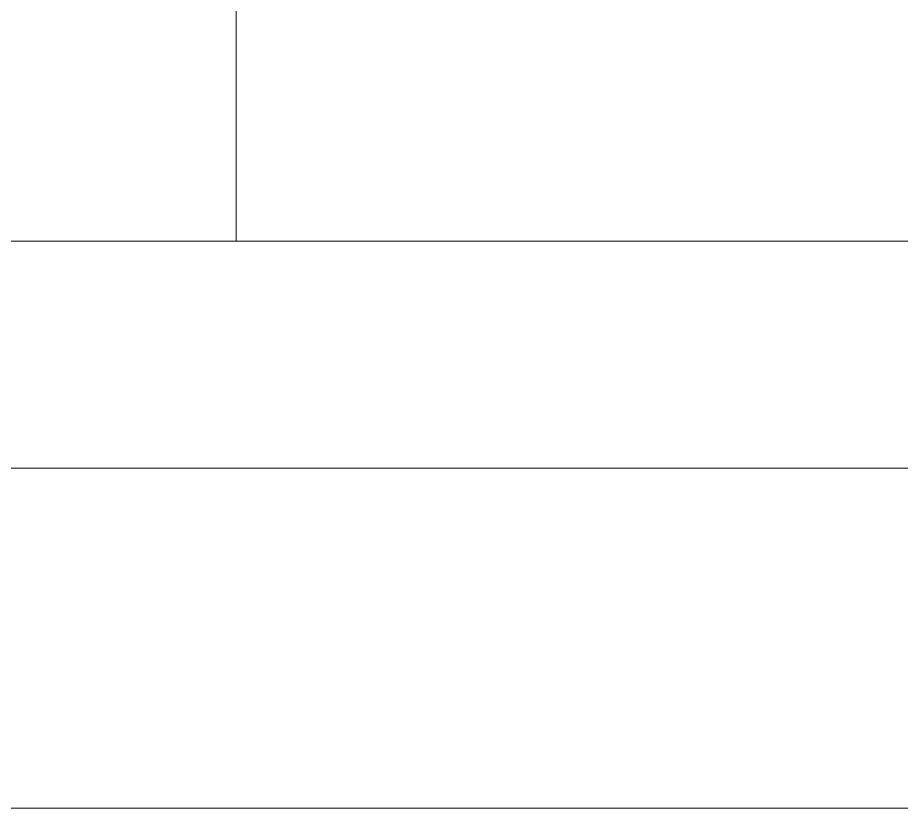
# Model space of a CAD drawing. Header units: millimetres. Extents: x 29078 to 32945, y -44812 to -43100.
# Drawn here: x 32589.37 to 32604.95, y -44812.31 to -44798.37 of the extents above; entities that cross this region are included whole.
import ezdxf

# ---------------------------------------------------------------- set-up
doc = ezdxf.new("R2010")
doc.units = ezdxf.units.MM
doc.layers.add('TK', color=7, linetype='Continuous', lineweight=13)
doc.layers.add('不可打印', color=7, linetype='Continuous', lineweight=13, plot=False)

# ---------------------------------------------------------------- blocks, each defined once
blk = doc.blocks.new('A$C75164159')
at = {"layer": 'TK'}
blk.add_line((-10, 10), (-190, 10), dxfattribs=at)
at = {"layer": 'TK', "ltscale": 2}
blk.add_line((-6, 6), (-204, 6), dxfattribs=at)
at = {"layer": '不可打印', "color": 1, "linetype": 'Continuous', "ltscale": 2}
blk.add_line((0, 0), (-210, 0), dxfattribs=at)
blk = doc.blocks.new('*U38')
at = {"layer": 'TK'}
blk.add_line((-1701.986, 12586.92), (-1701.986, 12548.92), dxfattribs=at)
blk.add_lwpolyline([(-1791.986, 12604.92), (-1611.986, 12604.92), (-1611.986, 12548.92), (-1791.986, 12548.92)], close=True, dxfattribs=at)

msp = doc.modelspace()

# ---------------------------------------------------------------- block references
at = {"layer": 'TK'}
for name, p in [('A$C75164159', (32693.22, -44812.306)), ('*U38', (34295.206, -57351.226))]:
    msp.add_blockref(name, p, dxfattribs=at)

doc.saveas('drawing.dxf')
